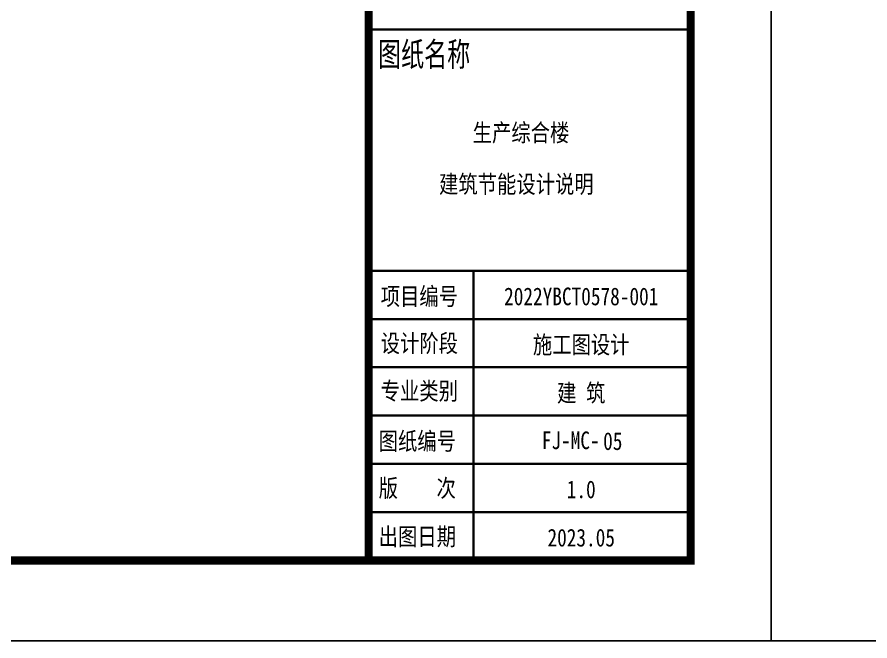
# Model space of a CAD drawing. Extents: x 1109697 to 1467097, y -139975 to 53891.
# Drawn here: x 1184429 to 1195022, y -139975 to -132219 of the extents above; entities that cross this region are included whole.
import ezdxf
from ezdxf.enums import TextEntityAlignment as Align

# ---------------------------------------------------------------- set-up
doc = ezdxf.new("R2010")
doc.units = 0
doc.header["$LTSCALE"] = 1000
doc.header["$MEASUREMENT"] = 0
doc.layers.add('PUB_TEXT', color=7, linetype='Continuous')
doc.layers.add('PUB_TITLE', color=4, linetype='Continuous')
doc.layers.add('图框', color=4, linetype='Continuous', lineweight=35)
doc.styles.add('-黑体', font='simhei.ttf', dxfattribs={"width": 0.8})

# ---------------------------------------------------------------- blocks, each defined once
blk = doc.blocks.new('图签01')
at = {"layer": '图框', "linetype": 'Continuous'}
for p, q in [((1793863, 89364), (1797865, 89364)), ((1793908, 86365), (1797908, 86365)), ((1795183, 82762), (1795183, 86365)), ((1793908, 85765), (1797908, 85765)), ((1793908, 85165), (1797908, 85165)), ((1793908, 84565), (1797908, 84565)), ((1793883, 83965), (1797883, 83965)), ((1793883, 83365), (1797883, 83365))]:
    blk.add_line(p, q, dxfattribs=at)
at = {"layer": '图框', "style": '-黑体'}
for s, height, width, p in [('图纸名称', 300, 0.7, (1793998, 88906)), ('项目编号', 220, 0.8, (1794031, 85937)), ('设计阶段', 220, 0.8, (1794031, 85353)), ('专业类别', 220, 0.8, (1794031, 84761)), ('图纸编号', 220, 0.8, (1794006, 84137)), ('版    次', 220, 0.8, (1794006, 83553)), ('出图日期', 220, 0.8, (1794006, 82950))]:
    blk.add_text(s, height=height, dxfattribs=dict(at, width=width)).set_placement(p)
at = {"layer": '图框', "style": '-黑体', "width": 0.8}
for s, height, p in [('2022YBCT0578-001', 220.01, (1796522, 85936)), ('施工图设计', 220, (1796522, 85336)), ('建 筑', 220, (1796522, 84736)), ('FJ-MC-', 220, (1796391, 84147)), ('1.0', 220, (1796522, 83537)), ('2023.05', 220, (1796522, 82937))]:
    blk.add_text(s, height=height, dxfattribs=at).set_placement(p, align=Align.CENTER)

msp = doc.modelspace()

# ---------------------------------------------------------------- linework, layer by layer
at = {"layer": 'PUB_TITLE'}
for points in [[(1109697, -139975), (1193797, -139975), (1193797, -80575), (1109697, -80575)], [(1193797, -139975), (1277897, -139975), (1277897, -80575), (1193797, -80575)]]:
    msp.add_lwpolyline(points, close=True, dxfattribs=at)
at = {"layer": 'PUB_TITLE', "const_width": 100}
msp.add_lwpolyline([(1112197, -138975), (1192797, -138975), (1192797, -81575), (1112197, -81575)], close=True, dxfattribs=at)
msp.add_lwpolyline([(1188797, -81575), (1188797, -138975)], dxfattribs=at)

# ---------------------------------------------------------------- block references
at = {"layer": 'PUB_TEXT'}
msp.add_blockref('图签01', (-605086, -221738), dxfattribs=at)

# ---------------------------------------------------------------- texts
at = {"layer": 'PUB_TEXT', "style": '-黑体', "width": 0.8}
for s, p in [('生产综合楼', (1190688, -133766)), ('建筑节能设计说明', (1190630, -134406)), ('05', (1191828, -137601))]:
    msp.add_text(s, height=220, dxfattribs=at).set_placement(p, align=Align.CENTER)

doc.saveas('drawing.dxf')
